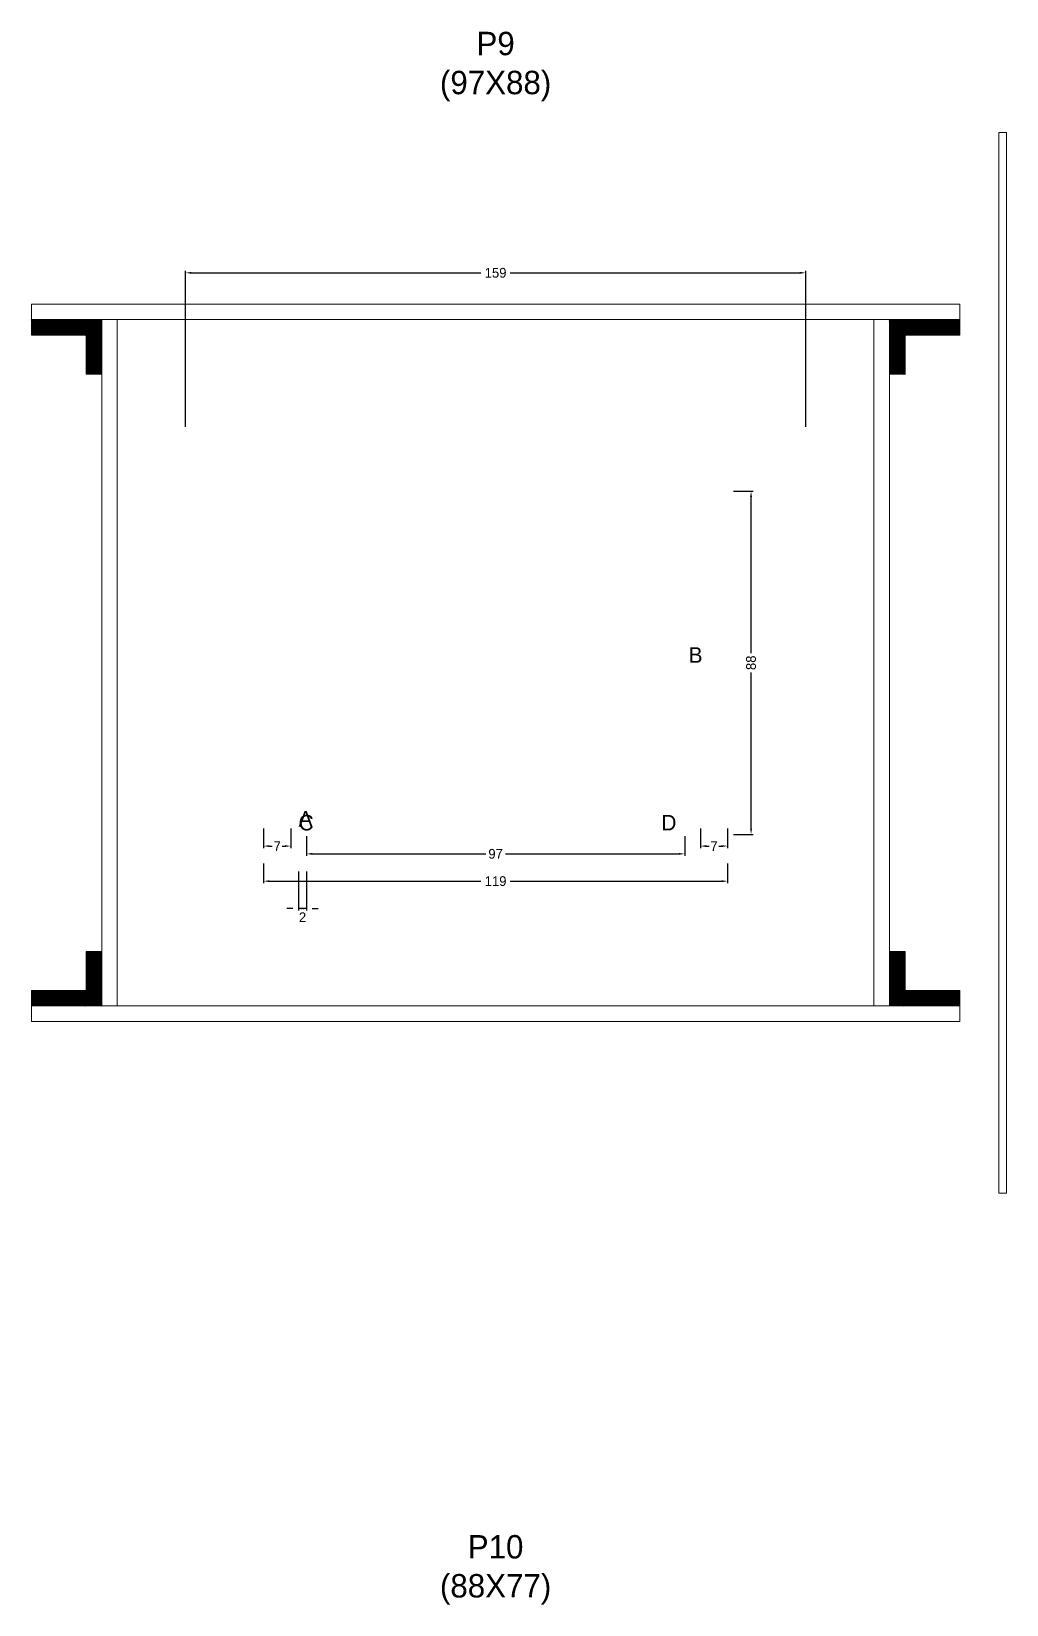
# Model space of a CAD drawing. Header units: centimetres. Extents: x -10500 to 4141, y -7986 to 295.
# Drawn here: x -119 to 131, y -3141.5 to -2738.1 of the extents above; entities that cross this region are included whole.
import ezdxf

# ---------------------------------------------------------------- set-up
doc = ezdxf.new("R2010")
doc.units = ezdxf.units.CM
for name, color, linetype in [('COTA', 241, 'Continuous'), ('Hachura', 251, 'Continuous'), ('NOMENCLATURA', 7, 'Continuous'), ('SARRAFO', 251, 'Continuous')]:
    doc.layers.add(name, color=color, linetype=linetype)
doc.dimstyles.new('cotax2', dxfattribs={"dimtxt": 2.5, "dimasz": 1.5, "dimexe": 0.5, "dimexo": 0.5, "dimgap": 0.5, "dimtad": 1, "dimcen": 2.5, "dimazin": 3, "dimtfac": 1, "dimtmove": 0, "dimatfit": 3})

# ---------------------------------------------------------------- blocks, each defined once
blk = doc.blocks.new('_CLOSEDFILLED')
at = {"color": 0, "linetype": 'BYBLOCK'}
blk.add_solid([(-1, 0.16), (0, 0), (-1, -0.16)], dxfattribs=at)
blk = doc.blocks.new('*D222')
for p, q in [((-59.5, -2951.5), (-59.5, -2956.5)), ((59.5, -2951.5), (59.5, -2956.5)), ((-58, -2956), (-3.75, -2956)), ((3.75, -2956), (58, -2956))]:
    blk.add_line(p, q)
at = {"layer": 'Defpoints'}
for p in [(-59.5, -2951), (59.5, -2951), (-59.5, -2956)]:
    blk.add_point(p, dxfattribs=at)
at = {"layer": 'COTA', "xscale": 1.5, "yscale": 1.5, "rotation": 180}
blk.add_blockref('_CLOSEDFILLED', (-59.5, -2956), dxfattribs=at)
at = {"layer": 'COTA', "xscale": 1.5, "yscale": 1.5}
blk.add_blockref('_CLOSEDFILLED', (59.5, -2956), dxfattribs=at)
at = {"layer": 'COTA', "insert": (0, -2956), "char_height": 2.5, "attachment_point": 5}
blk.add_mtext('119', dxfattribs=at)
blk = doc.blocks.new('*D223')
for p, q in [((-48.5, -2944.5), (-48.5, -2949.5)), ((48.5, -2944.5), (48.5, -2949.5)), ((-47, -2949), (-2.5, -2949)), ((2.5, -2949), (47, -2949))]:
    blk.add_line(p, q)
at = {"layer": 'Defpoints'}
for p in [(-48.5, -2944), (48.5, -2944), (-48.5, -2949)]:
    blk.add_point(p, dxfattribs=at)
at = {"layer": 'COTA', "xscale": 1.5, "yscale": 1.5, "rotation": 180}
blk.add_blockref('_CLOSEDFILLED', (-48.5, -2949), dxfattribs=at)
at = {"layer": 'COTA', "xscale": 1.5, "yscale": 1.5}
blk.add_blockref('_CLOSEDFILLED', (48.5, -2949), dxfattribs=at)
at = {"layer": 'COTA', "insert": (0, -2949), "char_height": 2.5, "attachment_point": 5}
blk.add_mtext('97', dxfattribs=at)
blk = doc.blocks.new('*D224')
for p, q in [((61, -2856), (66, -2856)), ((65.5, -2897.5), (65.5, -2857.5)), ((65.5, -2942.5), (65.5, -2902.5)), ((61, -2944), (66, -2944))]:
    blk.add_line(p, q)
at = {"layer": 'Defpoints'}
for p in [(60.5, -2856), (60.5, -2944), (65.5, -2944)]:
    blk.add_point(p, dxfattribs=at)
at = {"layer": 'COTA', "xscale": 1.5, "yscale": 1.5}
for p, rotation in [((65.5, -2856), 90), ((65.5, -2944), 270)]:
    blk.add_blockref('_CLOSEDFILLED', p, dxfattribs=dict(at, rotation=rotation))
at = {"layer": 'COTA', "insert": (65.5, -2900), "char_height": 2.5, "attachment_point": 5, "rotation": 90}
blk.add_mtext('88', dxfattribs=at)
blk = doc.blocks.new('*D225')
for p, q in [((-59.5, -2942.5), (-59.5, -2947.5)), ((-52.5, -2942.5), (-52.5, -2947.5)), ((-58, -2947), (-57.25, -2947)), ((-54.75, -2947), (-54, -2947))]:
    blk.add_line(p, q)
at = {"layer": 'Defpoints'}
for p in [(-59.5, -2942), (-52.5, -2942), (-59.5, -2947)]:
    blk.add_point(p, dxfattribs=at)
at = {"layer": 'COTA', "xscale": 1.5, "yscale": 1.5, "rotation": 180}
blk.add_blockref('_CLOSEDFILLED', (-59.5, -2947), dxfattribs=at)
at = {"layer": 'COTA', "xscale": 1.5, "yscale": 1.5}
blk.add_blockref('_CLOSEDFILLED', (-52.5, -2947), dxfattribs=at)
at = {"layer": 'COTA', "insert": (-56, -2947), "char_height": 2.5, "attachment_point": 5}
blk.add_mtext('7', dxfattribs=at)
blk = doc.blocks.new('*D226')
for p, q in [((52.5, -2942.5), (52.5, -2947.5)), ((59.5, -2942.5), (59.5, -2947.5)), ((54, -2947), (54.75, -2947)), ((57.25, -2947), (58, -2947))]:
    blk.add_line(p, q)
at = {"layer": 'Defpoints'}
for p in [(52.5, -2942), (59.5, -2942), (52.5, -2947)]:
    blk.add_point(p, dxfattribs=at)
at = {"layer": 'COTA', "xscale": 1.5, "yscale": 1.5, "rotation": 180}
blk.add_blockref('_CLOSEDFILLED', (52.5, -2947), dxfattribs=at)
at = {"layer": 'COTA', "xscale": 1.5, "yscale": 1.5}
blk.add_blockref('_CLOSEDFILLED', (59.5, -2947), dxfattribs=at)
at = {"layer": 'COTA', "insert": (56, -2947), "char_height": 2.5, "attachment_point": 5}
blk.add_mtext('7', dxfattribs=at)
blk = doc.blocks.new('*D227')
for p, q in [((-79.5, -2839.5), (-79.5, -2799.5)), ((79.5, -2839.5), (79.5, -2799.5)), ((-78, -2800), (-3.75, -2800)), ((3.75, -2800), (78, -2800))]:
    blk.add_line(p, q)
at = {"layer": 'Defpoints'}
for p in [(-79.5, -2800), (-79.5, -2840), (79.5, -2840)]:
    blk.add_point(p, dxfattribs=at)
at = {"layer": 'COTA', "xscale": 1.5, "yscale": 1.5, "rotation": 180}
blk.add_blockref('_CLOSEDFILLED', (-79.5, -2800), dxfattribs=at)
at = {"layer": 'COTA', "xscale": 1.5, "yscale": 1.5}
blk.add_blockref('_CLOSEDFILLED', (79.5, -2800), dxfattribs=at)
at = {"layer": 'COTA', "insert": (0, -2800), "char_height": 2.5, "attachment_point": 5}
blk.add_mtext('159', dxfattribs=at)

msp = doc.modelspace()

# ---------------------------------------------------------------- hatches: boundary and pattern name
at = {"layer": 'SARRAFO'}
h = msp.add_hatch(dxfattribs=at)
h.set_pattern_fill('SOLID', scale=2)
h.paths.add_polyline_path([(-119, -2816), (-105, -2816), (-105, -2812), (-119, -2812)])
h = msp.add_hatch(dxfattribs=at)
h.set_pattern_fill('SOLID', scale=2)
h.paths.add_polyline_path([(-105, -2826), (-101, -2826), (-101, -2812), (-105, -2812)])
h = msp.add_hatch(dxfattribs=at)
h.set_pattern_fill('SOLID', scale=2)
h.paths.add_polyline_path([(101, -2826), (105, -2826), (105, -2812), (101, -2812)])
h = msp.add_hatch(dxfattribs=at)
h.set_pattern_fill('SOLID', scale=2)
h.paths.add_polyline_path([(105, -2816), (119, -2816), (119, -2812), (105, -2812)])
h = msp.add_hatch(dxfattribs=at)
h.set_pattern_fill('SOLID', scale=2)
h.paths.add_polyline_path([(-105, -2988), (-101, -2988), (-101, -2974), (-105, -2974)])
h = msp.add_hatch(dxfattribs=at)
h.set_pattern_fill('SOLID', scale=2)
h.paths.add_polyline_path([(101, -2988), (105, -2988), (105, -2974), (101, -2974)])
h = msp.add_hatch(dxfattribs=at)
h.set_pattern_fill('SOLID', scale=2)
h.paths.add_polyline_path([(-119, -2988), (-105, -2988), (-105, -2984), (-119, -2984)])
h = msp.add_hatch(dxfattribs=at)
h.set_pattern_fill('SOLID', scale=2)
h.paths.add_polyline_path([(105, -2988), (119, -2988), (119, -2984), (105, -2984)])

# ---------------------------------------------------------------- linework, layer by layer
at = {"layer": 'Hachura', "lineweight": 13}
msp.add_lwpolyline([(129, -3036), (131, -3036), (131, -2764), (129, -2764)], close=True, dxfattribs=at)
at = {"layer": 'Hachura', "lineweight": 18}
for points in [[(-119, -2812), (119, -2812), (119, -2808), (-119, -2808)], [(-101, -2988), (-97, -2988), (-97, -2812), (-101, -2812)], [(97, -2988), (101, -2988), (101, -2812), (97, -2812)], [(-119, -2992), (119, -2992), (119, -2988), (-119, -2988)]]:
    msp.add_lwpolyline(points, close=True, dxfattribs=at)
at = {"layer": 'SARRAFO', "lineweight": 13}
for points in [[(-119, -2816), (-105, -2816), (-105, -2812), (-119, -2812)], [(-105, -2826), (-101, -2826), (-101, -2812), (-105, -2812)], [(101, -2826), (105, -2826), (105, -2812), (101, -2812)], [(105, -2816), (119, -2816), (119, -2812), (105, -2812)], [(-105, -2988), (-101, -2988), (-101, -2974), (-105, -2974)], [(101, -2988), (105, -2988), (105, -2974), (101, -2974)], [(-119, -2988), (-105, -2988), (-105, -2984), (-119, -2984)], [(105, -2988), (119, -2988), (119, -2984), (105, -2984)]]:
    msp.add_lwpolyline(points, close=True, dxfattribs=at)

# ---------------------------------------------------------------- texts
at = {"layer": 'NOMENCLATURA'}
for s, p in [('B', (49.5, -2900)), ('A', (-50.5, -2942)), ('C', (-50.5, -2943)), ('D', (42.5, -2943))]:
    msp.add_text(s, height=4, dxfattribs=at).set_placement(p)
at = {"layer": 'NOMENCLATURA', "char_height": 6, "attachment_point": 8}
for s, insert in [('P9\\P(97X88)', (0, -2756)), ('P10\\P(88X77)', (0, -3141.5))]:
    msp.add_mtext(s, dxfattribs=dict(at, insert=insert))

# ---------------------------------------------------------------- dimensions: what is measured, and where the dimension line sits
at = {"layer": 'COTA'}
for base, p1, p2, picture, middle in [((-79.5, -2800), (-79.5, -2840), (79.5, -2840), '*D227', (0, -2800)), ((-59.5, -2947), (-59.5, -2942), (-52.5, -2942), '*D225', (-56, -2947)), ((-48.5, -2949), (-48.5, -2944), (48.5, -2944), '*D223', (0, -2949)), ((52.5, -2947), (52.5, -2942), (59.5, -2942), '*D226', (56, -2947)), ((-59.5, -2956), (-59.5, -2951), (59.5, -2951), '*D222', (0, -2956))]:
    dim = msp.add_linear_dim(base=base, p1=p1, p2=p2, dimstyle='cotax2', dxfattribs=at)
    dim.commit()
    dim.dimension.update_dxf_attribs({"geometry": picture, "text_midpoint": middle})
dim = msp.add_linear_dim(base=(65.5, -2944), p1=(60.5, -2944), p2=(60.5, -2856), angle=90, dimstyle='cotax2', dxfattribs=at)
dim.commit()
dim.dimension.update_dxf_attribs({"geometry": '*D224', "text_midpoint": (65.5, -2900)})
msp.add_linear_dim(base=(-48.5, -2963), p1=(-48.5, -2953), p2=(-50.5, -2953), dimstyle='cotax2', dxfattribs=at).render()

doc.saveas('drawing.dxf')
